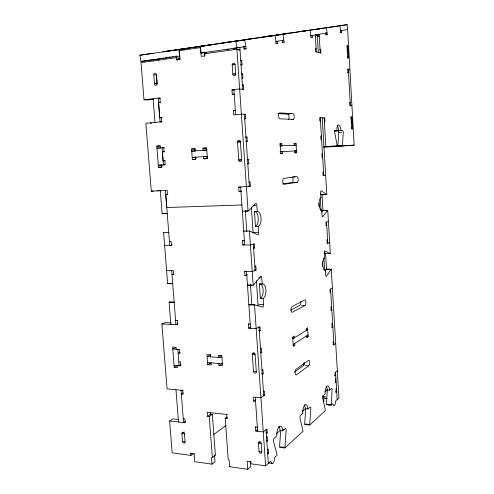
<?xml version="1.0" encoding="UTF-8"?>
<svg xmlns="http://www.w3.org/2000/svg" width="494" height="494" viewBox="0 0 494 494"><rect width="100%" height="100%" fill="white"/><g stroke="black" fill="none" stroke-linecap="round" stroke-linejoin="round"><path stroke-width="0.74" d="M327.355 389.253L326.423 404.185A1.76 0.618 -86.1 0 0 326.429 404.685L331.227 405.142A1.766 0.611 -86.2 0 1 331.227 404.642L332.141 389.661A1.754 0.618 -86.6 0 0 331.542 388.457L329.572 390.143L327.158 389.933L324.935 391.853M334.315 130.959L338.081 130.966A1.618 0.562 86.2 0 1 338.736 132.577L337.902 145.594A1.612 0.562 86.6 0 0 337.902 146.057L342.453 145.742A1.618 0.556 86.6 0 1 342.453 145.279L343.268 132.225A1.624 0.556 86.3 0 0 342.725 130.632L334.629 130.768L336.945 130.583A5.749 1.995 86.2 0 1 338.612 124.852A5.749 1.995 86.2 0 1 340.94 130.601M305.724 408.489L304.668 423.914A1.896 0.71 -85.1 0 0 304.675 424.451L309.75 425.007A1.902 0.698 -85.2 0 1 309.75 424.47L310.831 408.316A1.896 0.704 -85.6 0 0 310.139 407.062L307.873 409.001L305.323 408.748L302.476 411.206M280.722 430.719L279.518 446.73A2.062 0.815 -83.9 0 0 279.518 447.311L284.908 447.99A2.075 0.809 -84 0 1 284.908 447.403L286.193 429.879A2.062 0.809 -84.4 0 0 285.402 428.576L282.766 430.836L280.055 430.521L276.257 433.8M153.788 74.934C153.566 73.303 156.265 72.877 156.37 74.6L157.08 83.325L154.492 83.647L157.327 83.937M325.169 271.064L326.343 269.304A1.698 0.624 -89.8 0 1 326.515 269.156L331.264 269.199L338.958 397.991L335.939 400.782A1.735 0.593 -86.4 0 0 335.438 402.406A3.495 1.204 -86.3 0 1 334.438 405.667A3.495 1.204 -86.3 0 1 333.166 404.518A1.76 0.611 -86.2 0 0 332.524 403.944L331.227 405.142M321.613 212.192L322.81 210.666A1.704 0.636 88.4 0 1 322.983 210.549L327.75 210.407L330.332 253.601A1.704 0.624 89.6 0 1 330.153 253.601L324.848 250.835A1.735 0.642 89.6 0 0 324.311 252.805L324.626 257.954A6.07 2.254 90 0 0 322.749 264.926A6.07 2.254 90 0 0 325.348 269.94L325.657 275.072A1.729 0.636 -89.7 0 0 326.392 276.473L331.091 269.347A1.698 0.618 -89.8 0 1 331.264 269.199M227.092 416.911L225.227 418.245L228.253 459.655A1.05 0.834 58.6 0 1 229.222 460.766L229.654 466.7L247.766 469.3L247.198 461.291L250.878 461.804L251.02 463.81L265.605 465.842L270.243 461.55A2.18 0.877 -83.1 0 1 271.181 462.1A4.323 1.729 -83.3 0 0 273.028 463.199A4.323 1.729 -83.3 0 0 274.51 459.006A2.143 0.852 -83.4 0 1 275.244 456.925L277.078 455.233A2.13 0.846 -83.5 0 0 277.004 454.702L273.472 441.012A2.137 0.858 -83.9 0 1 274.219 438.264L276.825 435.998A7.336 2.927 -84.2 0 1 279.338 426.581A7.336 2.927 -84.2 0 1 282.766 430.836M284.908 447.99L303.026 431.225A1.957 0.735 -84.8 0 0 302.964 430.731L299.914 417.875A1.957 0.741 -85.2 0 1 300.543 415.374L302.779 413.435A6.737 2.532 -85.5 0 1 304.922 404.87A6.737 2.532 -85.5 0 1 307.873 409.001M309.75 425.007L325.392 410.539A1.809 0.642 -85.9 0 0 325.336 410.076L322.668 397.954A1.809 0.648 -86.2 0 1 323.212 395.669L325.151 393.984A6.237 2.211 -86.4 0 1 326.997 386.135A6.237 2.211 -86.4 0 1 329.572 390.143M267.699 453.912L268.606 453.097L268.328 449.071L267.415 449.886M247.766 469.3L250.606 466.774L250.248 461.711M323.589 401.776L323.953 401.449L323.644 396.435M336.544 388.685L335.939 389.223L336.136 392.508L336.735 391.977L335.42 391.859M325.126 396.608L324.922 398.504L325.225 398.232M266.84 441.469L267.754 440.679L267.482 436.64L266.569 437.412M335.926 378.558L335.333 379.065L335.531 382.362L336.13 381.843L335.34 381.782M260.054 441.784L258.461 443.13L259.047 451.578A1.618 1.309 56.8 0 0 260.554 453.282A1.618 1.309 56.8 0 0 261.851 451.948L261.27 443.482A1.618 1.309 57.2 0 0 259.758 441.784A1.618 1.309 57.2 0 0 258.461 443.13L261.27 443.482M229.654 466.7L230.148 466.287M266.315 433.701L267.229 432.935L266.951 428.897L263.271 431.935L255.769 431.058L255.484 426.989L255.96 426.612M337.328 370.778L334.951 372.742L335.148 376.039L335.747 375.539L334.432 375.44M255.769 431.058L257.528 429.638M194.648 453.566L194.123 453.955L194.722 461.686L211.975 464.162L215.014 461.729L214.575 455.913A1.031 0.815 59.6 0 1 214.779 455.258M211.975 464.162L211.537 458.302A1.037 0.815 59.7 0 1 212.34 457.444L215.372 455.06L212.334 414.38L210.592 414.188L207.511 416.281L207.214 412.336L226.727 414.441L227.228 414.089M178.816 419.579L172.888 418.893L169.621 420.962L172.159 452.807L190.869 455.419L192.969 453.856M308.769 365.782L296.474 374.835A2.927 1.155 -86.4 0 1 295.134 372.871A2.927 1.155 -86.4 0 1 296.11 369.234L308.429 360.392A2.81 1.068 -86.9 0 1 309.658 362.312A2.81 1.068 -86.9 0 1 308.769 365.782L305.385 365.541M190.869 455.419L190.721 453.486L191.246 453.097M213.42 434.708L225.962 425.513M263.432 391.631L264.358 390.97L264.636 395.052L260.918 397.756L253.397 397.046L253.681 401.14L255.559 401.319M335.692 343.386L333.296 345.127L333.098 341.805L333.697 341.373M294.362 372.18L303.699 365.424A2.803 1.081 -86.8 0 0 304.619 362.466M253.681 401.14L255.929 399.516M225.227 418.245L227.018 418.443L227.518 418.085M207.511 416.281L209.265 416.479L212.334 414.38M184.311 431.935L181.916 433.559L182.545 441.587A1.519 1.186 62.1 0 0 183.922 443.192A1.519 1.186 62.1 0 0 185.071 441.914L184.447 433.874A1.519 1.192 62.5 0 0 183.07 432.269A1.519 1.192 62.5 0 0 181.916 433.559L184.447 433.874M262.24 374.205L263.172 373.588L262.888 369.487L261.962 370.099M185.386 421.401L183.564 422.592L181.039 390.198M294.714 343.484L294.838 345.362L293.288 346.356L292.676 336.927L294.233 335.969L294.356 337.853L292.862 337.773M306.292 330.449L306.175 328.634L307.608 327.757L308.176 336.772L306.749 337.692L306.632 335.883M293.164 344.472L308.065 334.975M292.8 338.816L307.725 329.56L306.224 329.492M260.783 352.932L261.721 352.364L261.437 348.245L260.499 348.801M254.2 353.13L252.286 354.272L253.484 371.5A1.612 1.352 61.3 0 0 255.003 373.161A1.612 1.352 61.3 0 0 256.306 371.723L255.114 354.457A1.606 1.359 62.5 0 0 253.589 352.809A1.606 1.359 62.5 0 0 252.286 354.272L255.114 354.457M331.616 306.651L331.005 307.015L331.208 310.368L331.82 309.997L330.628 309.96M183.274 392.958L181.341 394.095L183.033 394.261L182.731 390.359L183.268 390.044M218.823 363.461L218.972 365.48L222.016 363.738M210.642 356.859L210.493 354.846L206.949 354.606L207.702 364.634L210.808 362.911M221.429 355.711L218.379 357.403L218.231 355.377L221.825 355.624L222.566 365.751L218.972 365.48M259.294 331.202L260.239 330.69L259.955 326.546L256.151 328.566L248.599 328.201L248.309 324.033L248.797 323.786M330.764 292.405L330.153 292.738L329.949 289.373L332.394 288.076M304.965 305.471L292.436 312.233A2.908 1.186 -88.3 0 1 291.071 310.022A2.908 1.186 -88.3 0 1 292.065 306.558L304.619 300A2.797 1.099 -88.6 0 1 305.879 302.161A2.797 1.099 -88.6 0 1 304.965 305.471L301.568 305.36M210.666 354.711L207.116 356.612L221.985 357.65M290.453 310.306L299.877 305.304A2.785 1.112 -88.6 0 0 300.747 301.525M180.977 364.77L179.124 365.739L177.846 349.357M176.154 349.239L176 347.276L172.616 347.054L174.209 367.301L177.488 365.597M248.599 328.201L250.896 327.003M180.112 352.327L178.155 353.29L179.853 353.408L179.544 349.468L172.77 349.017L175.901 347.523M177.797 323.86L175.92 324.663L171.702 270.669M175.611 320.699L177.865 320.544M182.731 390.359L167.065 388.877L161.89 323.978L165.249 322.588L171.214 322.872M245.827 271.015L244.641 271.447L244.938 275.658L247.296 274.769M254.848 266.229L255.806 265.883L256.096 270.082L252.23 271.527L244.641 271.447M329.677 242.616L327.201 243.542L326.991 240.14L327.621 239.911L326.818 239.917M174.018 274.053L172.017 274.683L173.721 274.701L173.413 270.687L166.608 270.619M253.62 248.291L254.583 247.988L254.293 243.77L250.396 244.944L242.801 244.999L242.505 240.751L243.696 240.411M328.411 221.473L325.916 222.226L326.126 225.641L326.75 225.443L325.954 225.462M242.801 244.999L244.586 244.468M171.98 244.968L169.738 245.524L165.447 190.536M237.219 41.064L244.796 39.965L246.074 48.715L244.153 49.048L243.832 46.856M276.066 41.434L277.542 41.224L277.813 43.225L276.208 43.503L275.115 35.445L266.346 36.723M276.053 35.278L283.043 34.259L284.093 42.144L282.543 42.41L282.278 40.434M310.788 35.636L312.152 35.445L312.375 37.254L311.072 37.476L310.17 30.208L302.279 31.363M326.423 27.788L327.244 34.679L326.065 34.883L325.861 33.154M340.057 30.745L341.558 30.535L341.749 32.172L340.681 32.357L339.928 25.768M179.612 49.412L180.761 49.221L179.995 49.344M227.03 49.647L228.666 49.369M201.138 46.325L205.047 45.757L199.934 46.516L200.984 53.062L245.753 46.535L243.486 46.856M275.936 41.496L283.834 40.175L282.438 40.372M310.85 35.661L327.04 32.956L325.645 33.16M340.496 30.714L347.64 29.517L347.097 24.7L316.975 29.09M200.984 53.062L206.072 52.228L204.022 52.512M168.435 57.39L170.529 57.051M171.918 56.822L173.314 56.594M175.389 56.26L176.753 56.038M153.233 53.259L139.845 55.248L140.975 61.503L146.798 60.558M148.249 60.324L153.35 59.502M163.909 58.064L158.673 58.91L158.79 60.404M165.404 57.823L166.898 57.582M168.398 57.341L169.893 57.1M167.509 57.539L165.268 57.872M240.004 186.96L238.738 187.14L239.04 191.437L241.56 191.048M241.443 191.277L239.04 191.437M297.203 182.267L284.18 184.268A2.933 1.229 87.3 0 1 282.766 181.52A2.933 1.229 87.3 0 1 283.803 178.42L296.851 176.642A2.822 1.136 87.3 0 1 298.154 179.291A2.822 1.136 87.3 0 1 297.203 182.267L293.776 182.428M211.685 44.627L212.13 44.577L211.413 44.676M282.549 183.959L292.065 182.514A2.81 1.149 87.3 0 0 293.041 180.075A2.81 1.149 87.3 0 0 292.145 177.043M211.321 44.701L211.716 44.621M280.376 34.531L281.067 34.426M283.5 34.074L289.49 33.184L286.403 33.635M303.155 31.103L303.73 31.017M199.934 46.516L347.097 24.7M187.022 48.264L163.082 51.796L179.835 49.351M165.799 51.444L169.936 50.826M177.365 49.727L195.136 47.084M199.193 46.485L202.46 45.998M224.702 42.675L234.082 41.298M235.601 41.076L237.169 40.841L221.54 43.139M271.681 35.778L265.451 36.704L268.514 36.253M274.016 35.438L274.707 35.333M300.321 31.517L302.841 31.141M314.091 29.51L314.653 29.43M247.161 39.316L254.262 38.279M263.444 36.902L268.958 36.099M269.224 36.148L285.736 33.734M176.617 49.851L177.834 49.672M210.852 44.744L195.186 47.035L317.988 28.93L319.291 29.368M185.065 48.554L197.087 46.788M177.056 49.746L200.348 46.442M266.772 36.791L268.267 36.568M269.767 36.352L272.021 36.025M273.522 35.809L278.017 35.154M280.271 34.827L281.771 34.611M139.845 55.248L178.735 49.598L179.81 56.044L140.975 61.503M200.558 47.578L179.378 50.641L180.032 59.317L176.469 59.811L176.309 57.675L141.037 62.608L144.001 99.751L147.576 99.992L153.615 99.313M249.081 182.064L250.069 181.934L250.359 186.213L238.738 187.14M325.657 175.308L323.125 175.679L322.915 172.221L323.558 172.134M315.543 34.79L319.149 34.277L320.26 52.944M315.061 35.846L317.309 35.531L319.26 36.136L317.772 36.346M340.243 32.382L341.749 32.172M325.676 34.901L327.244 34.679M311.016 37.445L312.375 37.254M157.944 59.014L153.541 59.632L153.659 61.12M282.636 42.348L284.093 42.144M275.603 43.54L277.813 43.225M200.607 48.313L201.2 56.39L204.893 55.884L204.732 53.704L236.898 49.209L239.998 49.863L238.479 50.073M243.77 49.036L246.074 48.715M178.217 58.453L179.742 58.243L179.853 59.657M241.912 204.961L166.75 207.529L165.743 194.624L167.88 194.333M315.326 48.498L316.135 48.393L315.475 48.214L315.691 51.771L320.902 53.111L320.692 49.616L320.05 49.443M319.896 49.721L320.692 49.616M240.387 60.515L241.751 60.336L242.054 64.739L240.689 64.912M235.051 64.399L232.174 64.77L232.804 74.261A1.667 1.445 -84.7 0 0 234.36 75.743A1.667 1.445 -84.7 0 0 235.681 73.902L235.051 64.399C234.854 62.577 231.97 63.028 232.143 64.776L233.217 64.949M144.001 99.751L159.933 97.96L160.26 102.135L158.537 102.326L159.741 117.757L161.464 117.584L161.785 121.74L145.872 123.265L151.288 191.197L153.381 190.931M347.313 57.421L348.424 57.279L347.825 46.646A1.21 0.389 84.3 0 0 347.356 45.325A1.21 0.389 84.3 0 0 347.023 46.399L347.628 57.063A1.204 0.389 84.5 0 0 348.091 58.335A1.204 0.389 84.5 0 0 348.424 57.248L347.628 57.063M235.694 73.631L232.81 73.983L235.928 74.44M241.72 74.007L242.678 73.89L242.98 78.274L241.961 78.132M347.214 72.315L348.486 72.34M242.079 85.209L243.443 85.048L243.74 89.426L242.381 89.581M234.131 94.416L232.266 94.237L231.958 89.846L239.664 88.976L243.74 89.426M232.266 94.237L234.175 94.027M244.314 118.801L245.74 118.665L245.444 114.318L241.368 114.139L233.705 114.874L233.396 110.495L235.305 110.31M150.182 123.253L151.689 123.111M244.017 114.454L245.444 114.318M277.992 113.608L287.718 114.114L291.157 113.793M291.516 119.499L293.238 119.344A2.865 1.142 85.2 0 0 294.208 116.541A2.865 1.142 85.2 0 0 292.88 113.639L279.573 112.916A2.976 1.235 85 0 0 278.517 115.824A2.976 1.235 85 0 0 279.956 118.85L293.238 119.344M350.721 117.8L351.833 117.702L352.42 128.137A1.179 0.389 86.3 0 1 352.092 129.305A1.179 0.389 86.3 0 1 351.635 128.125L351.049 117.665A1.179 0.389 86 0 1 351.37 116.504A1.179 0.389 86 0 1 351.833 117.702L351.049 117.665M324.163 121.444L324.959 121.376L324.756 117.936L319.649 117.702L319.859 121.203L320.501 121.221M247.827 163.773L248.822 163.693L248.525 159.389L247.099 159.482M322.675 157.444L322.032 157.493L321.829 154.023L322.465 153.98M351.537 128.205L352.42 128.137L351.635 128.125M245.574 137.209L247 137.091L247.296 141.42L245.87 141.525M161.742 164.786L161.871 167.089L158.457 167.305L156.789 146.107L160.204 145.841L160.451 148.256M338.736 132.577L341.755 132.343M158.457 167.305L161.921 167.04M195.476 157.098L195.643 159.334L192.345 159.543L191.561 149.034L195.149 148.762L195.303 150.874M202.985 148.181L206.226 148.052L206.381 150.157L203.139 150.3L202.985 148.181L206.628 147.91L207.406 158.531L203.763 158.778L203.608 156.66L206.844 156.468L206.998 158.568L203.763 158.778M165.169 160.686L163.1 160.816L162.403 151.893L164.125 151.769L163.804 147.638L156.975 148.163L159.624 148.07M279.567 143.982L281.846 143.816L281.969 145.779L279.697 145.94M293.813 143.476L296.017 143.316L296.604 152.726L294.405 152.874M206.825 150.034L191.752 151.133L194.685 151.003M241.801 159.834L238.793 160.056L241.652 159.871M247.531 159.463L248.525 159.389M293.856 145.366L296.134 145.199L280.32 145.847M162.162 164.984L158.321 165.255L165.138 164.817L164.817 160.698L163.1 160.816M164.971 164.817L163.446 164.928L162.106 147.768L164.409 147.687M338.656 145.545L342.453 145.279M323.644 146.718L325.83 146.564L324.126 117.905M324.021 146.749L337.18 146.002A1.655 0.58 86.6 0 0 337.124 145.532L334.704 132.244A1.661 0.587 86.2 0 1 335.198 130.577L336.945 130.583M323.953 147.231L354.155 145.168L347.64 29.517M207.289 156.407L192.228 157.438L195.883 157.222M280.079 151.819L282.352 151.664L282.475 153.622L280.203 153.776M294.967 150.948L296.486 150.843L280.703 151.757M192.345 159.543L195.933 159.303L195.772 157.197M282.475 153.622L280.833 153.727L280.191 143.871L281.846 143.816M296.604 152.726L295.091 152.819L294.974 150.929M247.395 163.78L248.822 163.693M293.078 176.833L295.134 176.728M337.902 146.057L349.758 145.471M323.947 146.656L337.18 146.002M342.453 145.742L354.155 145.168M248.939 186.275L250.359 186.213M157.03 190.653L160.785 190.48M151.288 191.197L167.139 190.462L167.454 194.55L165.743 194.624M162.403 151.893L164.477 151.806M191.561 149.034L194.864 148.898L195.031 151.133M322.644 194.722L326.627 194.568A1.71 0.63 87.9 0 0 326.806 194.599L322.224 117.819M326.806 194.599L322.032 194.784A1.704 0.636 87.8 0 1 321.847 194.753L320.501 193.815M296.017 143.316L294.498 143.371L294.615 145.261M253.113 205.436L255.923 205.337M156.789 146.107L160.272 146.002M163.298 213.513L167.565 213.389A2.044 1.149 88.1 0 1 167.244 213.532L162.125 213.686L160.328 190.777M245.351 211.049L247.389 210.987M251.823 285.087L247.766 285.007A2.143 0.994 -88.8 0 1 247.488 285.205L253.175 285.322L249.439 231.019A2.155 1 89.2 0 1 249.729 231.031L257.905 234.878A2.112 0.957 89.1 0 0 258.708 232.532L258.282 226.264A7.373 3.341 88.6 0 0 261.06 218.157A7.373 3.341 88.6 0 0 257.288 211.605L256.861 205.306A2.118 0.963 88.1 0 0 255.769 203.392L248.346 210.957A2.161 1.007 88.2 0 1 248.068 211.105L242.35 211.278A2.155 1.013 88.2 0 0 242.566 211.185M258.282 226.264L255.472 226.32L254.472 211.685L257.288 211.605M320.106 210.03L321.724 209.987L322.039 215.18A1.735 0.648 88.5 0 0 322.786 216.736L327.578 210.524A1.71 0.63 88.4 0 1 327.75 210.407M322.81 210.666L326.781 210.549M240.918 141.871L237.509 141.963L238.763 160.056A1.63 1.433 85.1 0 0 240.306 161.587A1.63 1.433 85.1 0 0 241.628 159.871L240.399 141.741L237.534 141.963A1.636 1.439 87.5 0 1 238.824 140.222A1.636 1.439 87.5 0 1 240.374 141.741M246.302 141.445L247.296 141.42M321.6 139.518L320.958 139.53L320.748 136.048L321.39 136.035M168.787 283.451L173.036 283.531A2.038 1.13 -88 0 1 172.721 283.723L167.627 283.624L163.6 232.439L168.713 232.359A2.038 1.142 89.4 0 1 168.88 232.341M249.729 231.031L243.727 231.112A2.149 1.007 89.2 0 1 244.024 231.13M254.033 232.6L258.708 232.532M246.006 137.11L247 137.091M169.423 241.486L171.134 241.473L171.449 245.512L164.632 245.561M242.505 240.751L244.4 240.732M253.237 248L254.583 247.988M330.332 253.601L325.583 253.607A1.698 0.63 89.6 0 1 325.398 253.607L324.07 252.928M326.343 269.304L330.301 269.341M323.737 269.928L325.348 269.94M254.743 270.07L256.096 270.082M244.938 275.658L246.827 275.683M258.85 277.795L260.844 277.826M263.172 298.45L260.375 298.37L259.399 283.982L262.197 284.031A7.348 3.267 -88.6 0 1 265.889 289.836A7.348 3.267 -88.6 0 1 263.172 298.45L263.592 304.613A2.106 0.932 -88.1 0 1 262.808 307.114L254.805 304.854L250.069 304.699M162.075 121.944L160.087 121.907L158.234 98.152L160.235 98.294M161.464 117.584L162.044 117.603M159.741 117.757L161.834 117.819M258.942 304.465L263.592 304.613M173.641 302.186L169.405 302.044A2.032 1.124 -86.7 0 0 169.078 302.081L170.838 324.416M169.078 302.081L174.172 302.248A2.038 1.118 -86.8 0 1 174.493 302.217M254.805 304.854A2.155 0.976 -87.9 0 0 254.527 304.897L248.84 304.705A2.143 0.988 -87.8 0 1 249.13 304.668L250.501 305.051M244.74 118.634L245.74 118.665M324.33 121.357L324.959 121.376M331.462 323.86L332.653 323.91L332.048 324.305L332.246 327.646L332.851 327.238L331.499 327.176M248.309 324.033L250.192 324.12M161.89 323.978L177.624 324.743L177.309 320.773M258.831 330.622L260.239 330.69M233.396 110.495L235.335 110.6M306.731 336.698L308.176 336.772M293.343 345.269L294.838 345.362M158.537 102.326L160.636 102.456M260.313 352.278L261.721 352.364M207.56 362.633L222.43 363.732M178.822 361.812L180.52 361.935L180.823 365.869L174.055 365.344M207.702 364.634L211.241 364.899L211.092 362.892M253.484 371.5L256.306 371.723M261.764 373.483L263.172 373.588M174.209 367.301L177.587 367.567L177.432 365.609M322.335 396.657L324.817 396.88M324.922 398.504L327.219 398.714M351.938 105.84L349.845 105.642L349.666 102.486L350.19 102.542M263.234 394.922L264.636 395.052M327.219 404.259L331.227 404.642M301.914 413.348L302.779 413.435M231.958 89.846L234.446 90.106M305.514 424.006L309.75 424.47M282.976 429.514L284.402 429.675M183.262 418.721L184.954 418.912L185.256 422.79L169.621 420.962M255.484 426.989L257.355 427.205M265.896 432.781L267.229 432.935M242.431 84.925L243.443 85.048M266.427 440.512L267.754 440.679M280.413 446.842L284.908 447.403M182.545 441.587L185.071 441.914M259.047 451.578L261.851 451.948M267.279 452.924L268.606 453.097M268.347 462.934L272.497 463.508M190.721 453.486L194.123 453.955M241.665 73.736L242.678 73.89M176.469 59.811L177.84 60.033M176.309 57.675L179.742 58.243M241.035 64.56L242.054 64.739M240.732 60.145L241.751 60.336M204.732 53.704L206.047 53.945M347.955 72.229L347.776 69.049L348.307 69.166L350.37 105.691M349.369 69.401L349.894 69.524L347.776 69.049M170.078 302.204L171.412 302.519M347.023 46.43L347.825 46.677M315.345 35.21L317.327 35.821M326.627 194.568L321.217 190.746A1.741 0.655 87.8 0 0 320.674 192.611L320.989 197.828A6.101 2.285 88.2 0 0 319.075 204.448A6.101 2.285 88.2 0 0 321.724 209.987M184.027 48.807L184.206 49.875M186.51 48.455L186.683 49.524M235.842 41.305L236.842 48.023M153.084 98.732L154.949 122.395M175.975 389.717L178.513 422M210.444 412.231L210.592 414.188M209.265 416.479L212.34 457.444M204.133 51.876L204.448 56.248M226.727 414.441L227.018 418.443M206.504 149.355L206.591 150.596M207.048 156.808L207.184 158.673M236.898 49.209L248.068 211.105M254.527 304.897L265.605 465.842M234.224 49.808L234.119 48.326L239.868 47.517L242.702 89.315M245.327 210.432L246.79 231.575M250.446 284.445L251.86 304.952M233.897 89.624L235.638 114.688M240.671 187.053L244.691 244.981M246.531 271.465L250.483 328.294M255.268 397.219L257.64 431.274M262.197 284.031L261.777 277.838A2.106 0.945 -89.1 0 0 260.709 276.14L253.447 285.118A2.149 0.982 -88.8 0 1 253.175 285.322M251.347 207.005L253.101 232.618A2.099 0.963 89.2 0 1 253.107 233.001M256.392 280.728L258.01 304.434A2.099 0.945 -88 0 1 257.837 306.008M244.413 114.275L249.347 186.355M253.329 244.061L255.132 270.44M259.01 327.053L263.716 395.719M266.038 429.65L268.341 463.31M303.588 363.133L303.736 365.424M322.008 194.377L322.983 210.512M325.534 252.835L326.54 269.502M320.279 197.656L321.051 210.456M323.941 258.164L324.632 269.594M318.877 203.071L319.075 206.381M322.452 261.944L322.712 266.297M317.309 35.531L318.315 52.444M315.333 34.913L316.351 51.938M320.291 117.733L323.761 175.586M326.546 222.034L327.825 243.307M330.566 289.052L333.901 344.689M335.55 372.248L337.192 399.621M240.559 141.883A1.624 1.426 87.6 0 1 240.732 140.981M215.217 455.054A1.031 0.815 59.6 0 1 215.372 455.06M162.291 213.63A2.038 1.161 88 0 1 162.125 213.686M163.6 232.439A2.032 1.155 89.4 0 1 163.934 232.452M167.941 283.433A2.025 1.136 -87.9 0 1 167.627 283.624M332.524 145.971A1.649 0.587 86.6 0 1 332.561 146.329M337.087 125.457A5.743 2.007 86.2 0 1 338.656 130.78M287.718 114.114A2.853 1.155 85.1 0 1 288.959 116.195A2.853 1.155 85.1 0 1 288.687 119.363M254.472 211.685A7.361 3.359 88.6 0 1 258.269 218.231A7.361 3.359 88.6 0 1 255.472 226.32M259.399 283.982A7.336 3.285 -88.6 0 1 263.111 289.774A7.336 3.285 -88.6 0 1 260.375 298.37M329.307 405.395A3.489 1.223 -86.2 0 1 328.615 404.784M278.77 426.353A7.317 2.945 -84.1 0 1 280.055 430.521M326.182 386.215A6.231 2.223 -86.4 0 1 327.158 389.933M304.211 404.814A6.725 2.55 -85.4 0 1 305.323 408.748M211.549 44.645L208.863 45.047L211.574 44.639M156.394 74.6L153.813 74.934L154.492 83.906A1.575 1.297 -89.1 0 0 155.906 85.314A1.575 1.297 -89.1 0 0 157.073 83.591L156.37 74.6"/></g></svg>
